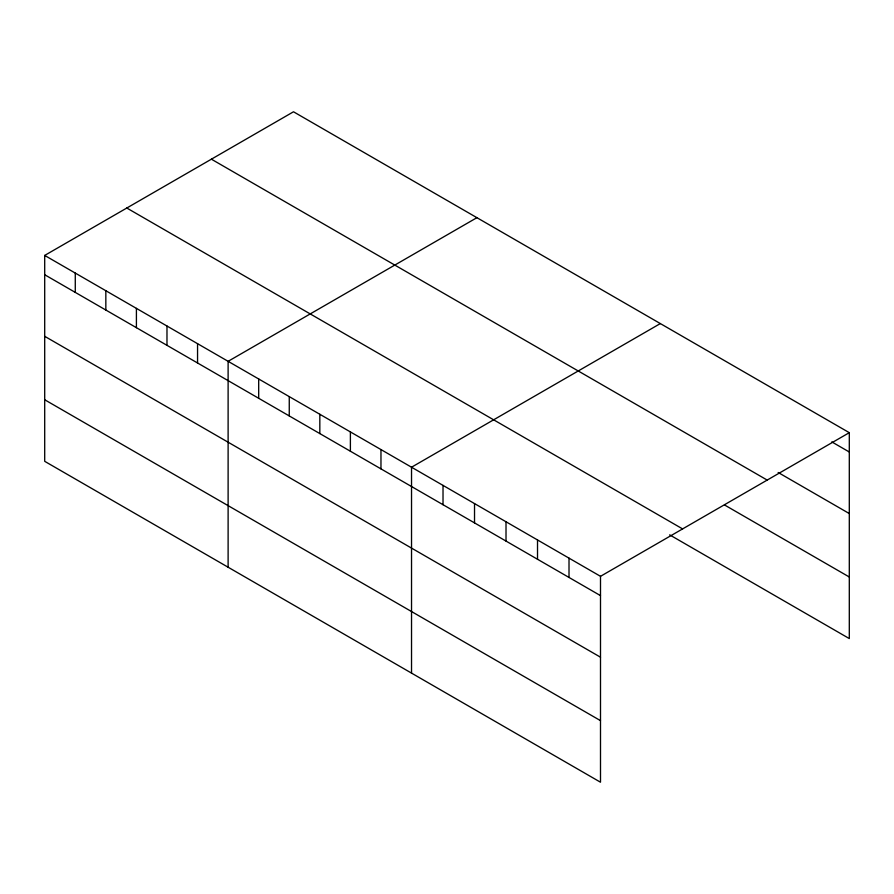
<?xml version="1.0" encoding="UTF-8"?>
<svg xmlns="http://www.w3.org/2000/svg" width="894" height="894" viewBox="0 0 894 894"><rect width="100%" height="100%" fill="white"/><g stroke="black" fill="none" stroke-linecap="round" stroke-linejoin="round"><path stroke-width="1.34" d="M44.7 255.427L600.5 576.317L600.5 782.216L44.7 461.326L44.7 255.427L293.5 111.784L849.3 432.674L849.3 638.573L669.662 534.858M476.915 217.678L228.115 361.321L228.115 567.221M660.331 323.572L411.531 467.216L411.531 673.115M600.5 576.317L849.3 432.674M831.8 441.893L849.3 451.995M778.149 472.479L849.3 513.558M211.397 159.188L767.197 480.078M724.486 504.942L849.3 576.999M126.803 208.023L682.603 528.913M44.7 274.737L600.5 595.627M44.7 336.312L600.5 657.202M44.7 399.752L600.5 720.642M569.009 558.135L569.009 577.446M537.517 539.954L537.517 559.264M506.015 521.772L506.015 541.082M474.524 503.579L474.524 522.901M443.022 485.397L443.022 504.719M380.967 449.57L380.967 468.881M350.392 431.914L350.392 451.235M319.828 414.268L319.828 433.579M289.254 396.623L289.254 415.933M258.69 378.967L258.69 398.288M197.552 343.676L197.552 362.986M166.977 326.019L166.977 345.341M136.413 308.374L136.413 327.685M105.838 290.729L105.838 310.039M75.275 273.072L75.275 292.394"/></g></svg>
